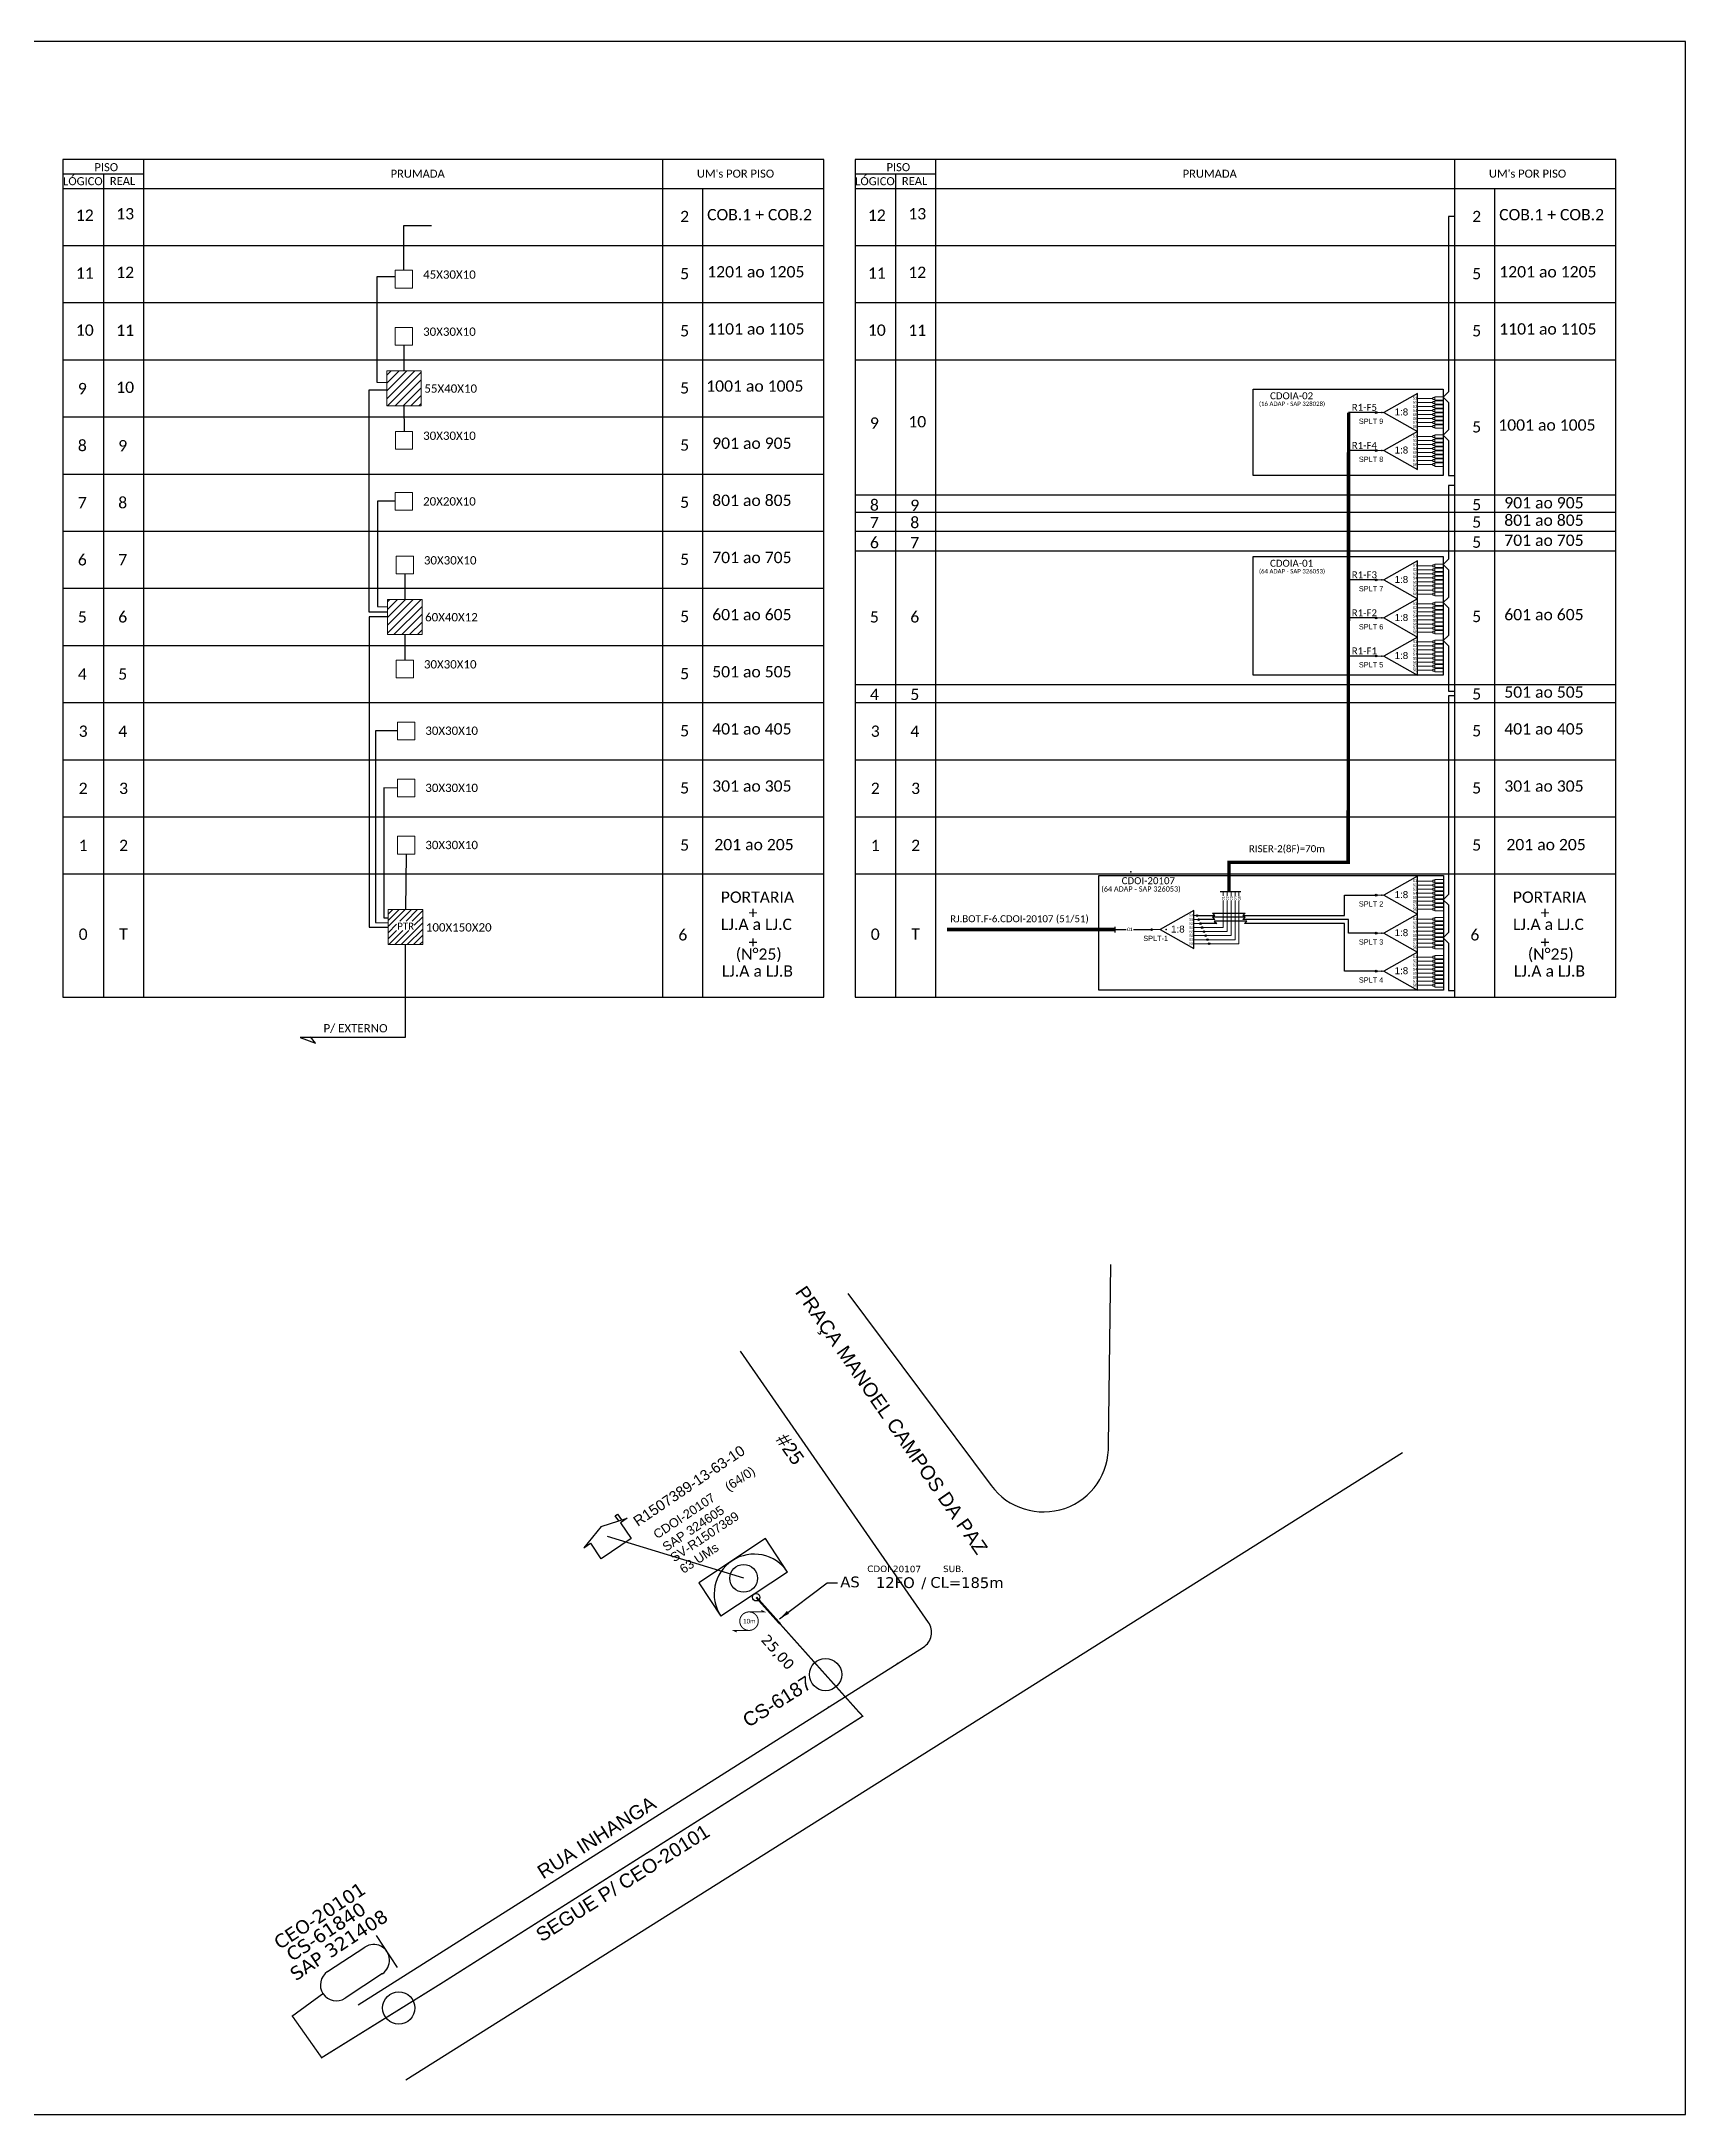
# Model space of a CAD drawing. Header units: metres. Extents: x -1286 to -445, y -500 to 94.
# Drawn here: x -916 to -445, y -500 to 94 of the extents above; entities that cross this region are included whole.
import ezdxf
from ezdxf.enums import TextEntityAlignment as Align

# ---------------------------------------------------------------- set-up
doc = ezdxf.new("R2010")
doc.units = ezdxf.units.M
doc.layers.add("20.0-LEGENDA DOS CDO'S", color=1, linetype='Continuous', lineweight=0)
for name, color, linetype in [('CAP a instalar', 1, 'Continuous'), ('CEO', 1, 'Continuous'), ('CP', 6, 'Continuous'), ('DIVISA', 10, 'Continuous'), ('DROP DE CLIENTE', 140, 'Continuous'), ('Folga', 1, 'Continuous'), ('label_cabos', 7, 'Continuous'), ('Legenda', 1, 'Continuous'), ('METRAGEM', 3, 'Continuous'), ('MUB_SEGMENTO', 7, 'Continuous'), ('QUADRA', 7, 'Continuous'), ('surveys', 7, 'Continuous'), ('surveys legendas', 7, 'Continuous')]:
    doc.layers.add(name, color=color, linetype=linetype)
doc.layers.add('EXTRA', color=50, linetype='Continuous', plot=False)
doc.styles.add('ARIAL', font='arial.ttf')
doc.styles.add('siredit', font='verdana.ttf')
doc.styles.add('WMF-Calibri0', font='calibri.ttf')
doc.linetypes.add('FENCELINE1', pattern='A,0.25,-0.1,[133,ltypeshp.shx,S=0.1,R=0,X=-0.1,Y=0],-0.1,1', length=1.45)
doc.dimstyles.new('CC', dxfattribs={"dimtxt": 1, "dimasz": 2, "dimexe": 0.18, "dimexo": 0.0625, "dimgap": 0.09, "dimtad": 0, "dimdec": 0, "dimrnd": 1, "dimzin": 0, "dimdsep": 46, "dimtxsty": 'siredit', "dimblk": 'NONE', "dimcen": 0, "dimse1": 1, "dimse2": 1, "dimsd1": 1, "dimsd2": 1, "dimclrt": 7, "dimadec": 0, "dimazin": 0, "dimtfac": 1, "dimtdec": 0, "dimtofl": 0, "dimtmove": 0, "dimatfit": 3, "dimfxl": 0, "dimtolj": 1, "dimtzin": 0, "dimarcsym": 0})

# ---------------------------------------------------------------- blocks, each defined once
blk = doc.blocks.new('SURVEY_SURVEY')
for p, q in [((0, 0.0000254), (-0.0000251, 0.000018)), ((0, 0.0000254), (0.0000251, 0.000018)), ((0.0000169, 0.0000264), (0.0000195, 0.0000264)), ((0.0000169, 0.0000205), (0.0000169, 0.0000264)), ((0.0000195, 0.0000264), (0.0000195, 0.0000198)), ((-0.0000251, 0.000018), (-0.0000173, 0.000018)), ((-0.0000172, 0), (-0.0000172, 0.0000179)), ((0.0000172, 0), (-0.0000172, 0)), ((0.0000251, 0.000018), (0.0000172, 0.000018)), ((0.0000172, 0.000018), (0.0000172, 0))]:
    blk.add_line(p, q)
blk = doc.blocks.new('_None')
blk = doc.blocks.new('LEGENDA DOS CABOS')
at = {"layer": 'EXTRA', "color": 0, "style": 'siredit'}
for tag, p in [('ID', (4.6, 0.97)), ('XX', (9.03, 0.97))]:
    blk.add_attdef(tag, text='', height=0.48, rotation=359.69, dxfattribs=at).set_placement(p, align=Align.MIDDLE_CENTER)
at = {"layer": 'Legenda', "color": 0, "style": 'siredit'}
for tag, p in [('TIPO_CABO', (1.31, 0)), ('CABO', (4.69, -0.05)), ('/', (6.81, -0.05)), ('METROS', (10.03, -0.05))]:
    blk.add_attdef(tag, text='', height=0.8, rotation=359.69, dxfattribs=at).set_placement(p, align=Align.MIDDLE_CENTER)
blk = doc.blocks.new('A$C07E14978')
at = {"layer": 'Folga', "color": 0, "const_width": 0.146}
blk.add_lwpolyline([(2.23, 2.92, 1.000012), (2.23, 0.28, 0.999978)], format="xyb", close=True, dxfattribs=at)
at = {"layer": 'Folga', "color": 0, "const_width": 0.137}
for points in [[(2.23, 2.92), (4.42, 2.92), (3.98, 3.13)], [(2.23, 0.28), (0.03, 0.28), (0.47, 0.06)]]:
    blk.add_lwpolyline(points, dxfattribs=at)
at = {"layer": 'Folga', "color": 0}
blk.add_text('10m', height=0.659, dxfattribs=at).set_placement((1.38, 1.27))
blk = doc.blocks.new('SPLT_1-8_DIV_DIR')
h = blk.add_hatch(color=3)
h.dxf.hatch_style = 1
edge = h.paths.add_edge_path()
edge.add_arc((12.77, 4.04), 0.242, 0, 360)
h = blk.add_hatch(color=3)
h.dxf.hatch_style = 1
edge = h.paths.add_edge_path()
edge.add_arc((13.27, 2.88), 0.242, 0, 360)
h = blk.add_hatch(color=3)
h.dxf.hatch_style = 1
edge = h.paths.add_edge_path()
edge.add_arc((13.77, 1.73), 0.242, 0, 360)
h = blk.add_hatch(color=3)
h.dxf.hatch_style = 1
edge = h.paths.add_edge_path()
edge.add_arc((14.27, 0.58), 0.242, 0, 360)
h = blk.add_hatch(color=3)
h.dxf.hatch_style = 1
edge = h.paths.add_edge_path()
edge.add_arc((14.77, -0.58), 0.242, 0, 360)
h = blk.add_hatch(color=3)
h.dxf.hatch_style = 1
edge = h.paths.add_edge_path()
edge.add_arc((15.27, -1.73), 0.242, 0, 360)
h = blk.add_hatch(color=3)
h.dxf.hatch_style = 1
edge = h.paths.add_edge_path()
edge.add_arc((15.77, -2.88), 0.242, 0, 360)
h = blk.add_hatch(color=3)
h.dxf.hatch_style = 1
edge = h.paths.add_edge_path()
edge.add_arc((16.27, -4.04), 0.242, 0, 360)
at = {"color": 1, "lineweight": 0}
blk.add_lwpolyline([(2.22, 0), (0, 0)], dxfattribs=at)
at = {"color": 1}
blk.add_lwpolyline([(11.89, 5.45), (2.22, 0), (11.89, -5.45), (11.89, 5.45)], dxfattribs=at)
at = {"color": 7, "lineweight": 0}
for points in [[(12.77, 4.04), (11.89, 4.04)], [(11.89, 2.88), (13.27, 2.88)], [(11.89, 1.73), (13.77, 1.73)], [(11.89, 0.58), (14.27, 0.58)], [(11.89, -0.58), (14.77, -0.58)], [(11.89, -1.73), (15.27, -1.73)], [(11.89, -2.88), (15.77, -2.88)], [(11.89, -4.04), (16.27, -4.04)]]:
    blk.add_lwpolyline(points, dxfattribs=at)
at = {"color": 3}
for centre in [(12.77, 4.04), (13.27, 2.88), (13.77, 1.73), (14.27, 0.58), (14.77, -0.58), (15.27, -1.73), (15.77, -2.88), (16.27, -4.04)]:
    blk.add_circle(centre, 0.242, dxfattribs=at)
at = {"color": 1, "style": 'ARIAL'}
for s, height, p in [('1:8', 2, (5.35, -0.85)), ('S1', 0.75, (10.52, 3.77)), ('S2', 0.75, (10.52, 2.58)), ('S3', 0.75, (10.52, 1.37)), ('S4', 0.75, (10.52, 0.19)), ('S5', 0.75, (10.52, -1.02)), ('S6', 0.75, (10.52, -2.14)), ('S7', 0.75, (10.52, -3.24)), ('S8', 0.75, (10.52, -4.36))]:
    blk.add_text(s, height=height, dxfattribs=at).set_placement(p)
blk = doc.blocks.new('SPLITTER_')
blk.add_point((0, 0))
at = {"style": 'ARIAL', "flags": 4}
blk.add_attdef('SPLT', (0, -3.26), '', height=1.5, dxfattribs=at)
blk = doc.blocks.new('LEG_CDO64_DIR')
blk.add_point((0, 0))
at = {"color": 1, "style": 'WMF-Calibri0', "flags": 4}
blk.add_attdef('MODELO', text='', height=1.5, dxfattribs=at).set_placement((-1.52, -5.5), align=Align.CENTER)
blk.add_attdef('CDO', (-2.62, -3.57), '', height=2, dxfattribs=at)
blk = doc.blocks.new('SPLT_1-8_SC-APC')
at = {"color": 1}
blk.add_lwpolyline([(-7.37, -2.1), (-17.04, -7.55), (-7.37, -13), (-7.37, -2.1)], dxfattribs=at)
at = {"color": 3, "lineweight": 0}
for points in [[(-2.99, -3.51), (-7.37, -3.51)], [(-7.37, -4.66), (-2.99, -4.66)], [(-7.37, -5.82), (-2.99, -5.82)], [(-2.41, -3.02), (-2.41, -4)], [(-2.41, -3.02), (0, -3.02)], [(-2.41, -4), (0, -4)], [(-2.41, -4.17), (-2.41, -5.16)], [(-2.41, -4.17), (0, -4.17)], [(-2.41, -5.16), (0, -5.16)], [(-2.41, -5.32), (-2.41, -6.31)], [(-2.41, -5.32), (0, -5.32)], [(-7.37, -6.97), (-2.99, -6.97)], [(-7.37, -8.12), (-2.99, -8.12)], [(-7.37, -9.28), (-2.99, -9.28)], [(-7.37, -10.43), (-2.99, -10.43)], [(-7.37, -11.58), (-2.99, -11.58)], [(-2.41, -6.31), (0, -6.31)], [(-2.41, -6.48), (-2.41, -7.46)], [(-2.41, -6.48), (0, -6.48)], [(-2.41, -7.46), (0, -7.46)], [(-2.41, -7.63), (-2.41, -8.62)], [(-2.41, -7.63), (0, -7.63)], [(-2.41, -8.62), (0, -8.62)], [(-2.41, -8.78), (-2.41, -9.77)], [(-2.41, -8.78), (0, -8.78)], [(-2.41, -9.77), (0, -9.77)], [(-2.41, -9.94), (-2.41, -10.92)], [(-2.41, -9.94), (0, -9.94)], [(-2.41, -10.92), (0, -10.92)], [(-2.41, -11.09), (-2.41, -12.08)], [(-2.41, -11.09), (0, -11.09)], [(-2.41, -12.08), (0, -12.08)]]:
    blk.add_lwpolyline(points, dxfattribs=at)
for points in [[(-2.99, -3.22), (-2.41, -3.22), (-2.41, -3.8), (-2.99, -3.8)], [(-2.99, -4.38), (-2.41, -4.38), (-2.41, -4.95), (-2.99, -4.95)], [(-2.99, -5.53), (-2.41, -5.53), (-2.41, -6.1), (-2.99, -6.1)], [(-2.99, -6.68), (-2.41, -6.68), (-2.41, -7.26), (-2.99, -7.26)], [(-2.99, -7.84), (-2.41, -7.84), (-2.41, -8.41), (-2.99, -8.41)], [(-2.99, -8.99), (-2.41, -8.99), (-2.41, -9.56), (-2.99, -9.56)], [(-2.99, -10.14), (-2.41, -10.14), (-2.41, -10.72), (-2.99, -10.72)], [(-2.99, -11.3), (-2.41, -11.3), (-2.41, -11.87), (-2.99, -11.87)]]:
    blk.add_lwpolyline(points, close=True, dxfattribs=at)
at = {"color": 1, "lineweight": 0}
blk.add_lwpolyline([(-17.04, -7.55), (-19.26, -7.55)], dxfattribs=at)
at = {"color": 1, "style": 'ARIAL'}
for s, height, p in [('S1', 0.75, (-8.74, -3.78)), ('S2', 0.75, (-8.74, -4.97)), ('S3', 0.75, (-8.74, -6.18)), ('1:8', 2, (-13.91, -8.4)), ('S4', 0.75, (-8.74, -7.36)), ('S5', 0.75, (-8.74, -8.57)), ('S6', 0.75, (-8.74, -9.69)), ('S7', 0.75, (-8.74, -10.78)), ('S8', 0.75, (-8.74, -11.9))]:
    blk.add_text(s, height=height, dxfattribs=at).set_placement(p)

msp = doc.modelspace()

# ---------------------------------------------------------------- hatches: boundary and pattern name
h = msp.add_hatch()
h.set_pattern_fill('LINE', color=1, scale=0.5, angle=45)
h.set_pattern_definition([(45, (37.4106, 0), (-1.122532, 1.122532), [])])
h.paths.add_polyline_path([(-816.95, -65.67), (-816.95, -75.71), (-807.05, -75.71), (-807.05, -65.67)])
h.paths.add_polyline_path([(-807.26, -0.17), (-817.17, -0.17), (-817.17, -10.21), (-807.26, -10.21)])
h = msp.add_hatch(color=3)
h.dxf.hatch_style = 1
edge = h.paths.add_edge_path()
edge.add_arc((-533.73, -12.12), 0.256, 0, 360)
h = msp.add_hatch(color=3)
h.dxf.hatch_style = 1
edge = h.paths.add_edge_path()
edge.add_arc((-533.73, -23.01), 0.256, 0, 360)
h = msp.add_hatch(color=3)
h.dxf.hatch_style = 1
edge = h.paths.add_edge_path()
edge.add_arc((-533.73, -60.1), 0.256, 0, 360)
h = msp.add_hatch(color=3)
h.dxf.hatch_style = 1
edge = h.paths.add_edge_path()
edge.add_arc((-533.73, -71), 0.256, 0, 360)
h = msp.add_hatch(color=3)
h.dxf.hatch_style = 1
edge = h.paths.add_edge_path()
edge.add_arc((-533.73, -81.89), 0.256, 0, 360)
h = msp.add_hatch(color=3)
h.dxf.hatch_style = 1
edge = h.paths.add_edge_path()
edge.add_arc((-533.73, -150.41), 0.256, 0, 360)
h = msp.add_hatch()
h.set_pattern_fill('ANSI31', color=1, scale=10, style=0)
h.set_pattern_definition([(45, (-1430.2171, -550.1654), (-0.8838835, 0.8838835), [])])
h.paths.add_polyline_path([(-816.74, -164.59), (-806.84, -164.59), (-806.84, -154.54), (-816.74, -154.54)])
h.paths.add_polyline_path([(-814.32, -160.55), (-809.27, -160.55), (-809.27, -157.82), (-814.32, -157.82)], flags=16)
h = msp.add_hatch(color=3)
h.dxf.hatch_style = 1
edge = h.paths.add_edge_path()
edge.add_arc((-598.02, -160.28), 0.242, 0, 360)
h = msp.add_hatch(color=3)
h.dxf.hatch_style = 1
edge = h.paths.add_edge_path()
edge.add_arc((-533.73, -161.31), 0.256, 0, 360)
h = msp.add_hatch(color=3)
h.dxf.hatch_style = 1
edge = h.paths.add_edge_path()
edge.add_arc((-533.73, -172.21), 0.256, 0, 360)

# ---------------------------------------------------------------- linework, layer by layer
msp.add_line((-511.27, 52.11), (-511.27, -179.65))
at = {"color": 3}
for p, q in [((-511.27, 44.02), (-512.93, 44.02)), ((-512.93, 44.02), (-512.93, -6.2)), ((-512.93, -6.2), (-514.5, -7.71)), ((-514.5, -7.71), (-512.93, -9.22)), ((-512.93, -9.22), (-512.93, -17.1)), ((-512.93, -17.1), (-514.5, -18.61)), ((-514.5, -18.61), (-512.93, -20.12)), ((-512.93, -20.12), (-512.93, -22.81)), ((-512.93, -22.81), (-512.93, -30.13)), ((-512.93, -30.13), (-511.28, -30.14))]:
    msp.add_line(p, q, dxfattribs=at)
at = {"color": 1}
for p, q in [((-708.65, -334.8), (-727.79, -347.46)), ((-702.32, -344.37), (-721.46, -357.03))]:
    msp.add_line(p, q, dxfattribs=at)
msp.add_lwpolyline([(-1286.07, -499.81), (-445.07, -499.81), (-445.07, 94.19), (-1286.07, 94.19)], close=True)
at = {"color": 0}
for points in [[(-691.96, 60.34), (-909.91, 60.34)], [(-465.04, 60.34), (-683, 60.34)], [(-909.91, 56.22), (-886.77, 56.22)], [(-683, 56.22), (-659.85, 56.22)], [(-909.91, 52.11), (-691.96, 52.11)], [(-683, 52.11), (-465.04, 52.11)]]:
    msp.add_lwpolyline(points, dxfattribs=at)
for points in [[(-909.91, 60.34), (-909.91, 52.11)], [(-886.77, 52.11), (-886.77, 60.34)], [(-738.19, 60.34), (-738.19, 52.11)], [(-691.96, 52.11), (-691.96, 60.34)], [(-683, 60.34), (-683, 52.11)], [(-659.85, 52.11), (-659.85, 60.34)], [(-511.27, 60.34), (-511.27, 52.11)], [(-465.04, 52.11), (-465.04, 60.34)], [(-898.34, 56.22), (-898.34, 52.11)], [(-671.42, 56.22), (-671.42, 52.11)], [(-909.91, 52.11), (-691.96, 52.11)], [(-909.91, 52.11), (-909.91, -179.65), (-691.96, -179.65), (-691.96, 52.11)], [(-898.34, 52.11), (-898.34, -179.65)], [(-886.77, -179.65), (-886.77, 52.11)], [(-738.19, 52.11), (-738.19, -179.65)], [(-726.62, -179.65), (-726.62, 52.11)], [(-683, 52.11), (-465.04, 52.11)], [(-683, 52.11), (-683, -179.65), (-465.04, -179.65), (-465.04, 52.11)], [(-671.42, 52.11), (-671.42, -179.65)], [(-659.85, -179.65), (-659.85, 52.11)], [(-499.7, -179.65), (-499.7, 52.11)], [(-909.91, 35.74), (-691.96, 35.74)], [(-683, 35.74), (-465.04, 35.74)], [(-909.91, 19.37), (-691.96, 19.37)], [(-683, 19.37), (-465.04, 19.37)], [(-909.91, 3), (-691.96, 3)], [(-683, 3), (-465.04, 3)], [(-909.91, -13.38), (-691.96, -13.38)], [(-909.91, -29.75), (-691.96, -29.75)], [(-683, -35.69), (-465.04, -35.69)], [(-683, -40.69), (-465.04, -40.69)], [(-909.91, -46.12), (-691.96, -46.12)], [(-683, -46.12), (-465.04, -46.12)], [(-683, -51.73), (-465.04, -51.73)], [(-909.91, -62.49), (-691.96, -62.49)], [(-909.91, -78.86), (-691.96, -78.86)], [(-683, -90.07), (-465.04, -90.07)], [(-909.91, -95.23), (-691.96, -95.23)], [(-683, -95.23), (-465.04, -95.23)], [(-909.91, -111.61), (-691.96, -111.61)], [(-683, -111.61), (-465.04, -111.61)], [(-909.91, -127.98), (-691.96, -127.98)], [(-683, -127.98), (-465.04, -127.98)], [(-909.91, -144.35), (-691.96, -144.35)], [(-683, -144.35), (-465.04, -144.35)]]:
    msp.add_lwpolyline(points)
at = {"color": 3}
for points in [[(-812.22, 28.62), (-812.22, 41.46), (-804.38, 41.46)], [(-814.92, 26.73), (-819.98, 26.76), (-819.98, -3.45), (-817.17, -3.49)], [(-812.22, 7.18), (-812.22, -0.17)], [(-816.95, -69.29), (-822.22, -69.29), (-822.22, -5.58), (-817.17, -5.58)], [(-812.22, -10.21), (-812.21, -17.56)], [(-511.27, -33.05), (-512.93, -33.05), (-512.93, -54.19), (-514.5, -55.69), (-512.93, -57.2), (-512.93, -65.08), (-514.5, -66.59), (-512.93, -68.1), (-512.93, -70.79), (-512.93, -75.98), (-514.5, -77.49), (-512.93, -79), (-512.93, -84.1), (-512.93, -92.01), (-511.28, -92.01)], [(-814.71, -37.55), (-819.77, -37.52), (-819.77, -67.73), (-816.95, -67.77)], [(-812, -58.33), (-812, -65.67)], [(-816.95, -70.69), (-822.2, -70.69), (-822.2, -159.55), (-816.74, -159.57)], [(-812, -75.71), (-811.99, -83.06)], [(-511.28, -93.28), (-512.93, -93.28), (-512.93, -150.21), (-514.5, -151.72), (-512.94, -153.23), (-512.94, -161.11), (-514.5, -162.62), (-512.94, -164.13), (-512.94, -166.82), (-512.94, -172.01), (-512.94, -175.02), (-512.94, -177.73), (-511.28, -177.73)], [(-814.07, -103.35), (-820.37, -103.32), (-820.37, -158.26), (-816.74, -158.3)], [(-814.07, -119.72), (-818.01, -119.7), (-818.01, -156.87), (-816.74, -156.9)], [(-811.59, -138.63), (-811.79, -154.54)], [(-608.49, -160.27), (-605.33, -160.27)], [(-603.25, -160.28), (-598.02, -160.28)], [(-533.76, -161.31), (-541.59, -161.31), (-541.59, -157.4), (-571.92, -157.4), (-571.21, -156.75), (-580.58, -156.75), (-579.88, -157.4), (-584.53, -157.4)], [(-533.73, -172.21), (-542.74, -172.21), (-542.74, -158.56), (-571.42, -158.56), (-570.71, -157.91), (-580.08, -157.91), (-579.38, -158.56), (-583.79, -158.56)]]:
    msp.add_lwpolyline(points, dxfattribs=at)
at = {"lineweight": 0}
for points in [[(-809.74, 28.62), (-814.71, 28.62), (-814.71, 23.55), (-809.74, 23.55)], [(-809.74, 12.25), (-814.71, 12.25), (-814.71, 7.18), (-809.74, 7.18)], [(-809.73, -17.56), (-814.69, -17.56), (-814.69, -22.63), (-809.73, -22.63)], [(-809.74, -35.02), (-814.71, -35.02), (-814.71, -40.09), (-809.74, -40.09)], [(-809.52, -53.26), (-814.49, -53.26), (-814.49, -58.33), (-809.52, -58.33)], [(-809.51, -83.06), (-814.47, -83.06), (-814.47, -88.13), (-809.51, -88.13)], [(-809.11, -100.82), (-814.07, -100.82), (-814.07, -105.89), (-809.11, -105.89)], [(-809.11, -117.19), (-814.07, -117.19), (-814.07, -122.26), (-809.11, -122.26)], [(-809.11, -133.56), (-814.07, -133.56), (-814.07, -138.63), (-809.11, -138.63)]]:
    msp.add_lwpolyline(points, close=True, dxfattribs=at)
at = {"color": 1, "lineweight": 0}
for points in [[(-807.26, -0.17), (-817.17, -0.17), (-817.17, -10.21), (-807.26, -10.21)], [(-807.05, -65.67), (-816.95, -65.67), (-816.95, -75.71), (-807.05, -75.71)], [(-806.84, -154.54), (-816.74, -154.54), (-816.74, -164.59), (-806.84, -164.59)]]:
    msp.add_lwpolyline(points, close=True, dxfattribs=at)
at = {"color": 1}
for points in [[(-568.96, -5.4), (-514.47, -5.4), (-514.47, -30.13), (-568.96, -30.13)], [(-568.96, -53.38), (-514.47, -53.38), (-514.47, -87.39), (-568.96, -87.39)], [(-613.12, -144.76), (-514.39, -144.76), (-514.39, -177.66), (-613.12, -177.66)]]:
    msp.add_lwpolyline(points, close=True, dxfattribs=at)
at = {"color": 5, "const_width": 1}
msp.add_lwpolyline([(-575.85, -149.34), (-575.85, -141.03), (-541.71, -141.03), (-541.59, -12.12)], dxfattribs=at)
at = {"color": 5}
for points in [[(-533.76, -12.12), (-541.59, -12.12)], [(-533.76, -23.01), (-541.59, -23.01)], [(-533.76, -60.1), (-541.59, -60.1)], [(-533.76, -71), (-541.59, -71)], [(-533.76, -81.89), (-541.59, -81.89)], [(-578.43, -149.36), (-572.51, -149.34)]]:
    msp.add_lwpolyline(points, dxfattribs=at)
at = {"color": 3, "linetype": 'Continuous', "ltscale": 4}
msp.add_lwpolyline([(-585.03, -156.25), (-579.88, -156.25), (-580.58, -155.6), (-571.21, -155.6), (-571.92, -156.25), (-542.74, -156.25), (-542.74, -156.25), (-542.74, -150.41), (-533.73, -150.41)], dxfattribs=at)
at = {"color": 5, "lineweight": 0}
for points in [[(-583.53, -159.71), (-577.55, -159.71), (-577.55, -152.05)], [(-583.03, -160.86), (-576.4, -160.86), (-576.4, -152.05)], [(-582.29, -162.01), (-575.24, -162.01), (-575.24, -152.05)], [(-581.79, -163.17), (-574.08, -163.17), (-574.08, -152.05)], [(-581.29, -164.32), (-573.08, -164.32), (-573.08, -152.05)], [(-577.55, -149.34), (-577.55, -150.62)], [(-576.39, -149.34), (-576.39, -150.62)], [(-575.24, -149.34), (-575.24, -150.63)], [(-574.08, -149.34), (-574.08, -150.62)], [(-573.08, -149.34), (-573.08, -150.66)]]:
    msp.add_lwpolyline(points, dxfattribs=at)
at = {"color": 1, "const_width": 1}
msp.add_lwpolyline([(-656.61, -160.25), (-608.49, -160.25)], dxfattribs=at)
at = {"color": 1}
for points in [[(-608.49, -161.09), (-608.49, -159.45)], [(-811.85, -164.59), (-811.85, -191.21), (-841.99, -191.21)], [(-841.99, -191.21), (-837.57, -192.81)], [(-837.57, -192.81), (-838.98, -190.98)], [(-702.32, -344.37), (-708.65, -334.8)], [(-727.79, -347.46), (-721.46, -357.03)]]:
    msp.add_lwpolyline(points, dxfattribs=at)
at = {"color": 3}
for centre, radius in [((-533.73, -12.12), 0.256), ((-533.73, -23.01), 0.256), ((-533.73, -60.1), 0.256), ((-533.73, -71), 0.256), ((-533.73, -81.89), 0.256), ((-533.73, -150.41), 0.256), ((-598.02, -160.28), 0.242), ((-533.73, -161.31), 0.256), ((-533.73, -172.21), 0.256)]:
    msp.add_circle(centre, radius, dxfattribs=at)
at = {"color": 1}
for centre, radius in [((-714.9, -346.16), 3.96), ((-711.3, -351.59), 1.06)]:
    msp.add_circle(centre, radius, dxfattribs=at)
msp.add_arc((-711.89, -350.7), 11.47, 33.48795, 213.48795, dxfattribs=at)
at = {"layer": 'CAP a instalar', "color": 1, "linetype": 'FENCELINE1', "ltscale": 6}
for points, const_width in [([(-704.47, -359.22), (-711.3, -351.59)], 0.6), ([(-835.42, -465.16), (-844.21, -471.59), (-835.8, -483.51), (-801.48, -462.2), (-687.55, -389.97), (-680.78, -385.66), (-682.21, -384.13), (-704.47, -359.22)], 0.4)]:
    msp.add_lwpolyline(points, dxfattribs=dict(at, const_width=const_width))
at = {"layer": 'CEO', "color": 5}
for p, q in [((-834.11, -458.84), (-823.41, -451.82)), ((-818.4, -459.44), (-829.1, -466.47))]:
    msp.add_line(p, q, dxfattribs=at)
msp.add_lwpolyline([(-814.07, -457.72), (-820.11, -448.53)], dxfattribs=at)
for centre, start, end in [((-820.91, -455.63), 303.29221, 123.29221), ((-831.61, -462.66), 123.29221, 303.29221)]:
    msp.add_arc(centre, 4.56, start, end, dxfattribs=at)
at = {"layer": 'CP', "color": 5}
for centre in [(-691.44, -373.74), (-813.72, -469.27)]:
    msp.add_circle(centre, 4.62, dxfattribs=at)
at = {"layer": 'DIVISA', "color": 7}
for p in [(-670.8, -370.58), (-690.58, -383.08)]:
    msp.add_point(p, dxfattribs=at)
at = {"layer": 'DROP DE CLIENTE'}
msp.add_lwpolyline([(-714.9, -346.16), (-753.91, -334.14)], dxfattribs=at)
at = {"layer": 'QUADRA', "color": 4}
for points in [[(-685.05, -264.57), (-644.01, -319.54, 0.738367), (-610.41, -307.87), (-609.73, -256.27)], [(-676.36, -374.07), (-663.41, -365.88, 0.426399), (-661.97, -358.81), (-715.8, -281.07)]]:
    msp.add_lwpolyline(points, format="xyb", dxfattribs=at)
for points in [[(-526.17, -310.17), (-811.66, -489.91)], [(-825.39, -468.38), (-676.36, -374.07)]]:
    msp.add_lwpolyline(points, dxfattribs=at)

# ---------------------------------------------------------------- block references
at = {"color": 3}
for p in [(-514.5, -4.57), (-514.5, -15.47), (-514.5, -52.55), (-514.5, -63.45), (-514.5, -74.35), (-514.5, -142.87), (-514.5, -153.76), (-514.5, -164.66)]:
    msp.add_blockref('SPLT_1-8_SC-APC', p, dxfattribs=at)
ref = msp.add_blockref('SPLITTER_', (-532.12, -12.12), dxfattribs=dict(xscale=-1))
ref.add_attrib('SPLT', 'SPLT 9', (-538.65, -15.38), dxfattribs={"height": 1.5, "style": 'ARIAL'})
ref = msp.add_blockref('SPLITTER_', (-532.12, -23.01), dxfattribs=dict(xscale=-1))
ref.add_attrib('SPLT', 'SPLT 8', (-538.65, -26.27), dxfattribs={"height": 1.5, "style": 'ARIAL'})
ref = msp.add_blockref('SPLITTER_', (-532.12, -60.1), dxfattribs=dict(xscale=-1))
ref.add_attrib('SPLT', 'SPLT 7', (-538.65, -63.36), dxfattribs={"height": 1.5, "style": 'ARIAL'})
ref = msp.add_blockref('SPLITTER_', (-532.12, -71), dxfattribs=dict(xscale=-1))
ref.add_attrib('SPLT', 'SPLT 6', (-538.65, -74.26), dxfattribs={"height": 1.5, "style": 'ARIAL'})
ref = msp.add_blockref('SPLITTER_', (-532.12, -81.89), dxfattribs=dict(xscale=-1))
ref.add_attrib('SPLT', 'SPLT 5', (-538.65, -85.15), dxfattribs={"height": 1.5, "style": 'ARIAL'})
ref = msp.add_blockref('LEG_CDO64_DIR', (-603.99, -143.7))
ref.add_attrib('CDO', 'CDOI-20107', (-606.61, -147.27), dxfattribs={"color": 1, "height": 2, "style": 'WMF-Calibri0'})
ref.add_attrib('MODELO', '(64 ADAP - SAP 326053)', dxfattribs={"color": 1, "height": 1.5, "style": 'WMF-Calibri0'}).set_placement((-601.08, -149.39), align=Align.CENTER)
ref = msp.add_blockref('SPLITTER_', (-532.12, -150.41), dxfattribs=dict(xscale=-1))
ref.add_attrib('SPLT', 'SPLT 2', (-538.65, -153.67), dxfattribs={"height": 1.5, "style": 'ARIAL'})
ref = msp.add_blockref('SPLITTER_', (-593.89, -160.29), dxfattribs=dict(xscale=-1))
ref.add_attrib('SPLT', 'SPLT-1', (-600.42, -163.55), dxfattribs={"height": 1.5, "style": 'ARIAL'})
msp.add_blockref('SPLT_1-8_DIV_DIR', (-597.8, -160.29))
ref = msp.add_blockref('SPLITTER_', (-532.12, -161.31), dxfattribs=dict(xscale=-1))
ref.add_attrib('SPLT', 'SPLT 3', (-538.65, -164.57), dxfattribs={"height": 1.5, "style": 'ARIAL'})
ref = msp.add_blockref('SPLITTER_', (-532.12, -172.21), dxfattribs=dict(xscale=-1))
ref.add_attrib('SPLT', 'SPLT 4', (-538.65, -175.47), dxfattribs={"height": 1.5, "style": 'ARIAL'})
at = {"layer": 'Folga', "xscale": 2.006958307478562, "yscale": 2.006958307478562, "zscale": 2.006958307478562}
msp.add_blockref('A$C07E14978', (-717.84, -361.65), dxfattribs=at)
at = {"layer": 'label_cabos', "xscale": 3.842699247366213, "yscale": 3.842699247366213, "zscale": 3.842699247366213}
msp.add_blockref('LEGENDA DOS CABOS', (-689.47, -347.19), dxfattribs=at).add_auto_attribs({'ID': 'CDOI-20107', 'CABO': '12FO', 'METROS': 'CL=185m', 'XX': 'SUB.', '/': '/', 'TIPO_CABO': 'AS'})
at = {"layer": 'surveys', "color": 151, "xscale": 299999.7073787104, "yscale": 299999.7073787104, "zscale": 299999.7073787104, "rotation": 34.25130741587734}
msp.add_blockref('SURVEY_SURVEY', (-751.44, -337.64), dxfattribs=at)

# ---------------------------------------------------------------- texts
at = {"color": 0, "style": 'WMF-Calibri0'}
for s, p in [('  LÓGICO', (-911.5, 53.01)), ('     PISO', (-904.95, 57.03)), ('    REAL', (-899.73, 53.06)), ('PRUMADA', (-816.04, 55.15)), ("UM's POR PISO", (-728.3, 55.18)), ('  LÓGICO', (-684.58, 53.01)), ('     PISO', (-678.03, 57.03)), ('    REAL', (-672.82, 53.06)), ('PRUMADA', (-589.13, 55.15)), ("UM's POR PISO", (-501.39, 55.18))]:
    msp.add_text(s, height=2.3, dxfattribs=at).set_placement(p)
at = {"color": 7, "style": 'WMF-Calibri0'}
for s, p in [('12', (-903.66, 44.41)), ('13', (-892.09, 44.83)), ('12', (-676.75, 44.41)), ('13', (-665.17, 44.83)), ('11', (-903.66, 27.82)), ('12', (-892.09, 28.04)), ('11', (-676.75, 27.82)), ('12', (-665.17, 28.04)), ('10', (-903.66, 11.48)), ('11', (-892.09, 11.45)), ('10', (-676.75, 11.48)), ('11', (-665.17, 11.45)), ('10', (-892.09, -4.89)), ('10', (-665.17, -14.76))]:
    msp.add_text(s, height=3.24, dxfattribs=at).set_placement(p, align=Align.MIDDLE_CENTER)
for s, height, p in [('COB.1 + COB.2', 3.24, (-725.37, 42.95)), ('COB.1 + COB.2', 3.24, (-498.45, 42.95)), ('1201 ao 1205', 3.24, (-725.34, 26.58)), ('1201 ao 1205', 3.24, (-498.43, 26.58)), ('45X30X10', 2.373, (-806.74, 26.22)), ('30X30X10', 2.373, (-806.74, 9.85)), ('1101 ao 1105', 3.24, (-725.34, 10.21)), ('1101 ao 1105', 3.24, (-498.43, 10.21)), ('55X40X10', 2.373, (-806.37, -6.45)), ('1001 ao 1005', 3.24, (-725.63, -6.16)), ('30X30X10', 2.373, (-806.73, -19.96)), ('1001 ao 1005', 3.24, (-498.71, -17.32)), ('901 ao 905', 3.24, (-723.91, -22.54)), ('801 ao 805', 3.24, (-723.91, -38.91)), ('20X20X10', 2.373, (-806.74, -38.77)), ('801 ao 805', 3.24, (-496.99, -44.6)), ('901 ao 905', 3.24, (-496.99, -39.6)), ('701 ao 705', 3.24, (-496.99, -50.35)), ('30X30X10', 2.373, (-806.52, -55.66)), ('701 ao 705', 3.24, (-723.91, -55.28)), ('60X40X12', 2.373, (-806.16, -71.96)), ('601 ao 605', 3.24, (-723.91, -71.65)), ('601 ao 605', 3.24, (-496.99, -71.65)), ('30X30X10', 2.373, (-806.51, -85.46)), ('501 ao 505', 3.24, (-723.91, -88.02)), ('501 ao 505', 3.24, (-496.99, -93.85)), ('30X30X10', 2.373, (-806.11, -104.48)), ('401 ao 405', 3.24, (-723.91, -104.39)), ('401 ao 405', 3.24, (-496.99, -104.39)), ('30X30X10', 2.373, (-806.11, -120.85)), ('301 ao 305', 3.24, (-723.91, -120.77)), ('301 ao 305', 3.24, (-496.99, -120.77)), ('30X30X10', 2.373, (-806.11, -137.23)), ('201 ao 205', 3.24, (-723.3, -137.55)), ('201 ao 205', 3.24, (-496.38, -137.55)), ('PORTARIA', 3.24, (-721.46, -152.61)), ('PORTARIA', 3.24, (-494.54, -152.61)), ('PTR', 2, (-814.15, -160.3)), ('100X150X20', 2.373, (-805.95, -160.83)), ('LJ.A a LJ.C', 3.24, (-721.41, -160.38)), ('LJ.A a LJ.C', 3.24, (-494.5, -160.38)), ('P/ EXTERNO', 2.373, (-835.27, -189.73))]:
    msp.add_text(s, height=height, dxfattribs=at).set_placement(p)
at = {"color": 1, "style": 'WMF-Calibri0'}
for s, p in [('(16 ADAP - SAP 328028)', (-557.8, -10.25)), ('(64 ADAP - SAP 326053)', (-557.8, -58.23))]:
    msp.add_text(s, height=1.25, dxfattribs=at).set_placement(p, align=Align.CENTER)
for s, p in [('CDOIA-02', (-564.1, -8.33)), ('CDOIA-01', (-564.1, -56.31)), ('RJ.BOT.F-6.CDOI-20107 (51/51)', (-655.73, -158.17))]:
    msp.add_text(s, height=2, dxfattribs=at).set_placement(p)
at = {"color": 5, "style": 'WMF-Calibri0'}
for s, p in [('R1-F5', (-540.7, -11.64)), ('R1-F4', (-540.7, -22.54)), ('R1-F3', (-540.7, -59.62)), ('R1-F2', (-540.7, -70.52)), ('R1-F1', (-540.7, -81.42)), ('RISER-2(8F)=70m', (-570.15, -138.1))]:
    msp.add_text(s, height=2, dxfattribs=at).set_placement(p)
at = {"style": 'ARIAL'}
for s, p in [('01', (-577.5, -151.33)), ('02', (-576.34, -151.33)), ('03', (-575.18, -151.33)), ('04', (-574.03, -151.33)), ('05', (-572.87, -151.33))]:
    msp.add_text(s, height=0.75, rotation=90, dxfattribs=at).set_placement(p, align=Align.MIDDLE_CENTER)
msp.add_text('01', height=1, dxfattribs=at).set_placement((-604.24, -160.22), align=Align.MIDDLE_CENTER)
at = {"color": 2, "style": 'WMF-Calibri0'}
for s, p in [('(N°25)', (-717.16, -168.93)), ('(N°25)', (-490.24, -168.93)), ('LJ.A a LJ.B ', (-721.17, -173.77)), ('LJ.A a LJ.B ', (-494.25, -173.77))]:
    msp.add_text(s, height=3.24, dxfattribs=at).set_placement(p)
at = {"color": 7, "style": 'WMF-Calibri0'}
for tag, flags, p in [('2', 4, (-731.82, 44.04)), ('2', 4, (-504.9, 44.04)), ('5', 4, (-731.82, 27.67)), ('5', 4, (-504.9, 27.67)), ('5', 4, (-731.82, 11.3)), ('5', 4, (-504.9, 11.3)), ('9', 4, (-904.37, -5.27)), ('5', 4, (-731.82, -5.08)), ('9', 4, (-677.45, -15.15)), ('5', 4, (-504.9, -16.23)), ('8', 4, (-904.37, -21.58)), ('9', 4, (-892.8, -21.64)), ('5', 4, (-731.82, -21.45)), ('7', 4, (-904.37, -37.95)), ('8', 4, (-892.8, -37.95)), ('5', 4, (-731.82, -37.82)), ('8', 4, (-677.45, -38.64)), ('9', 4, (-665.88, -38.71)), ('5', 4, (-504.9, -38.51)), ('7', 4, (-677.45, -43.64)), ('8', 4, (-665.88, -43.64)), ('5', 4, (-504.9, -43.51)), ('6', 4, (-904.37, -54.32)), ('7', 4, (-892.8, -54.32)), ('5', 4, (-731.82, -54.19)), ('6', 4, (-677.45, -49.39)), ('7', 4, (-665.88, -49.39)), ('5', 4, (-504.9, -49.26)), ('5', 4, (-904.37, -70.69)), ('6', 4, (-892.8, -70.69)), ('5', 4, (-731.82, -70.56)), ('5', 4, (-677.45, -70.69)), ('6', 4, (-665.88, -70.69)), ('5', 4, (-504.9, -70.56)), ('4', 4, (-904.37, -87.06)), ('5', 4, (-892.8, -87.06)), ('5', 4, (-731.82, -86.94)), ('4', 4, (-677.45, -92.89)), ('5', 4, (-665.88, -92.89)), ('5', 4, (-504.9, -92.76)), ('3', 4, (-904.13, -103.44)), ('4', 4, (-892.8, -103.44)), ('5', 4, (-731.82, -103.31)), ('3', 4, (-677.21, -103.44)), ('4', 4, (-665.88, -103.44)), ('5', 4, (-504.9, -103.31)), ('2', 4, (-904.13, -119.81)), ('3', 4, (-892.55, -119.81)), ('5', 4, (-731.82, -119.68)), ('2', 4, (-677.21, -119.81)), ('3', 4, (-665.64, -119.81)), ('5', 4, (-504.9, -119.68)), ('1', 4, (-904.13, -136.18)), ('2', 4, (-892.55, -136.16)), ('5', 4, (-731.82, -136.05)), ('1', 4, (-677.21, -136.18)), ('2', 4, (-665.64, -136.16)), ('5', 4, (-504.9, -136.05)), ('+', 4, (-712.24, -155.47)), ('+', 4, (-485.32, -155.47)), ('0', 4, (-904.13, -161.6)), ('T', 12, (-892.55, -161.56)), ('6', 4, (-732.33, -161.77)), ('0', 4, (-677.21, -161.6)), ('T', 12, (-665.64, -161.56)), ('6', 4, (-505.42, -161.77)), ('+', 4, (-712.24, -163.9)), ('+', 4, (-485.32, -163.9))]:
    msp.add_attdef(tag, text='XX', height=3.24, dxfattribs=dict(at, flags=flags)).set_placement(p, align=Align.MIDDLE_CENTER)
at = {"layer": "20.0-LEGENDA DOS CDO'S", "color": 1, "style": 'ARIAL', "width": 1}
msp.add_text('(64/0)', height=2.59, rotation=33.7204, dxfattribs=at).set_placement((-715.26, -318.69), align=Align.CENTER)
for s, height, p in [('CDOI-20107', 2.59, (-739.68, -334.99)), ('SAP 324605', 2.59, (-737.08, -338.58)), ('SV-R1507389', 2.5904, (-734.84, -341.63)), ('63 UMs', 2.59, (-732.14, -344.92))]:
    msp.add_text(s, height=height, rotation=33.7204, dxfattribs=at).set_placement(p)
at = {"layer": 'CEO', "color": 5, "style": 'siredit'}
for s, p in [('CEO-20101', (-837.44, -441.2)), ('SAP 321408', (-831.93, -449.59))]:
    msp.add_text(s, height=3.866, rotation=33.29221, dxfattribs=at).set_placement(p, align=Align.TOP_CENTER)
msp.add_text('CS-61840', height=3.866, rotation=33.29221, dxfattribs=at).set_placement((-834.56, -447.38), align=Align.MIDDLE_CENTER)
at = {"layer": 'METRAGEM', "style": 'siredit'}
msp.add_attdef('25,00', text='CL=XXm', height=3, rotation=311.82423, dxfattribs=at).set_placement((-705.1, -367.29), align=Align.MIDDLE_CENTER)
at = {"layer": 'MUB_SEGMENTO', "color": 5, "style": 'ARIAL'}
for s, rotation, p in [('PRAÇA MANOEL CAMPOS DA PAZ', 304.7004, (-672.53, -300.82)), ('RUA INHANGA', 32.32699, (-757.04, -420.4))]:
    msp.add_text(s, height=4, rotation=rotation, dxfattribs=at).set_placement(p, align=Align.MIDDLE_CENTER)
at = {"layer": 'MUB_SEGMENTO', "color": 7, "style": 'ARIAL'}
for s, rotation, p in [('#25', 305.29449, (-701.6, -309.11)), ('CS-6187', 32.32699, (-705.31, -381.46))]:
    msp.add_text(s, height=4, rotation=rotation, dxfattribs=at).set_placement(p, align=Align.MIDDLE_CENTER)
at = {"layer": 'MUB_SEGMENTO', "style": 'ARIAL'}
msp.add_text('SEGUE P/ CEO-20101', height=4, rotation=32.32699, dxfattribs=at).set_placement((-749.57, -433.46), align=Align.MIDDLE_CENTER)
at = {"layer": 'surveys legendas', "color": 0, "style": 'ARIAL'}
msp.add_text('R1507389-13-63-10', height=3, rotation=34.25131, dxfattribs=at).set_placement((-745.21, -331.44))

# ---------------------------------------------------------------- leaders
at = {"layer": 'label_cabos'}
msp.add_leader([(-704.6, -357.73), (-691.02, -347.45), (-688.02, -347.45)], dimstyle='CC', override={"dimasz": 3}, dxfattribs=at)

doc.saveas('drawing.dxf')
